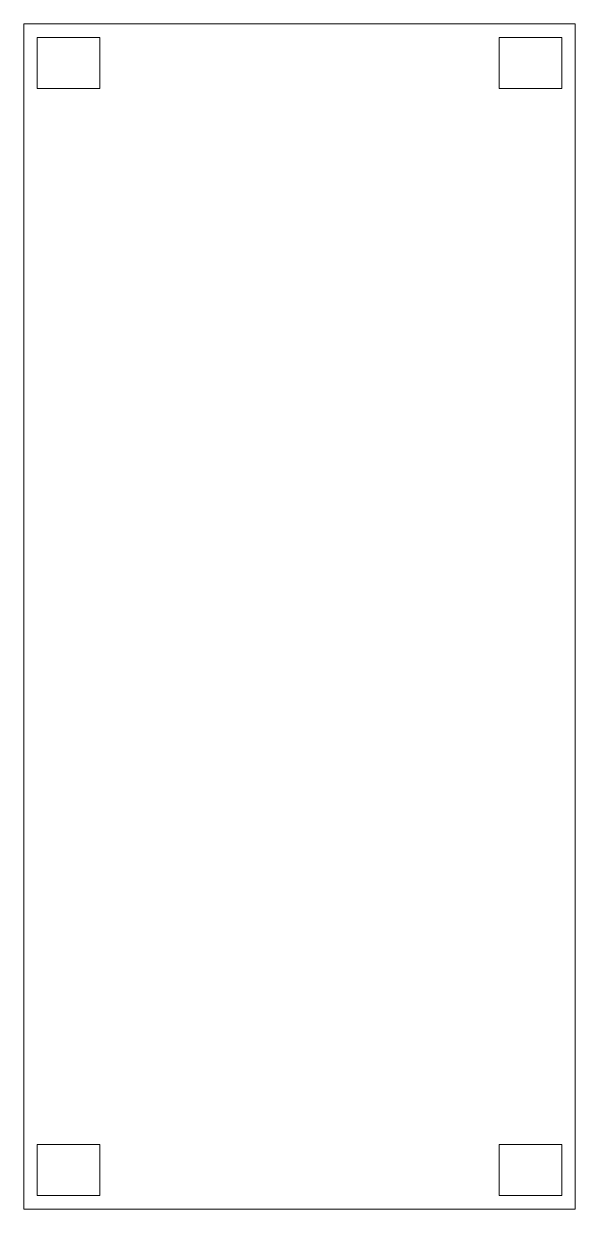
# Model space of a CAD drawing. Extents: x 0 to 6.1, y 0 to 13.1.
import ezdxf

# ---------------------------------------------------------------- set-up
doc = ezdxf.new("R2010")
doc.units = 0
doc.header["$MEASUREMENT"] = 0
doc.layers.add('holes', color=1, linetype='Continuous')
doc.layers.add('outline', color=3, linetype='Continuous')

msp = doc.modelspace()

# ---------------------------------------------------------------- linework, layer by layer
at = {"layer": 'holes', "linetype": 'Continuous', "lineweight": 0, "flags": 128}
for points in [[(0.84, 12.34), (0.84, 12.905), (0.15, 12.905), (0.15, 12.34)], [(5.93, 12.34), (5.93, 12.905), (5.24, 12.905), (5.24, 12.34)], [(0.84, 0.15), (0.84, 0.715), (0.15, 0.715), (0.15, 0.15)], [(5.93, 0.15), (5.93, 0.715), (5.24, 0.715), (5.24, 0.15)]]:
    msp.add_lwpolyline(points, close=True, dxfattribs=at)
at = {"layer": 'outline', "linetype": 'Continuous', "lineweight": 0, "flags": 128}
msp.add_lwpolyline([(0, 0), (0, 13.055), (6.08, 13.055), (6.08, 0)], close=True, dxfattribs=at)

doc.saveas('drawing.dxf')
